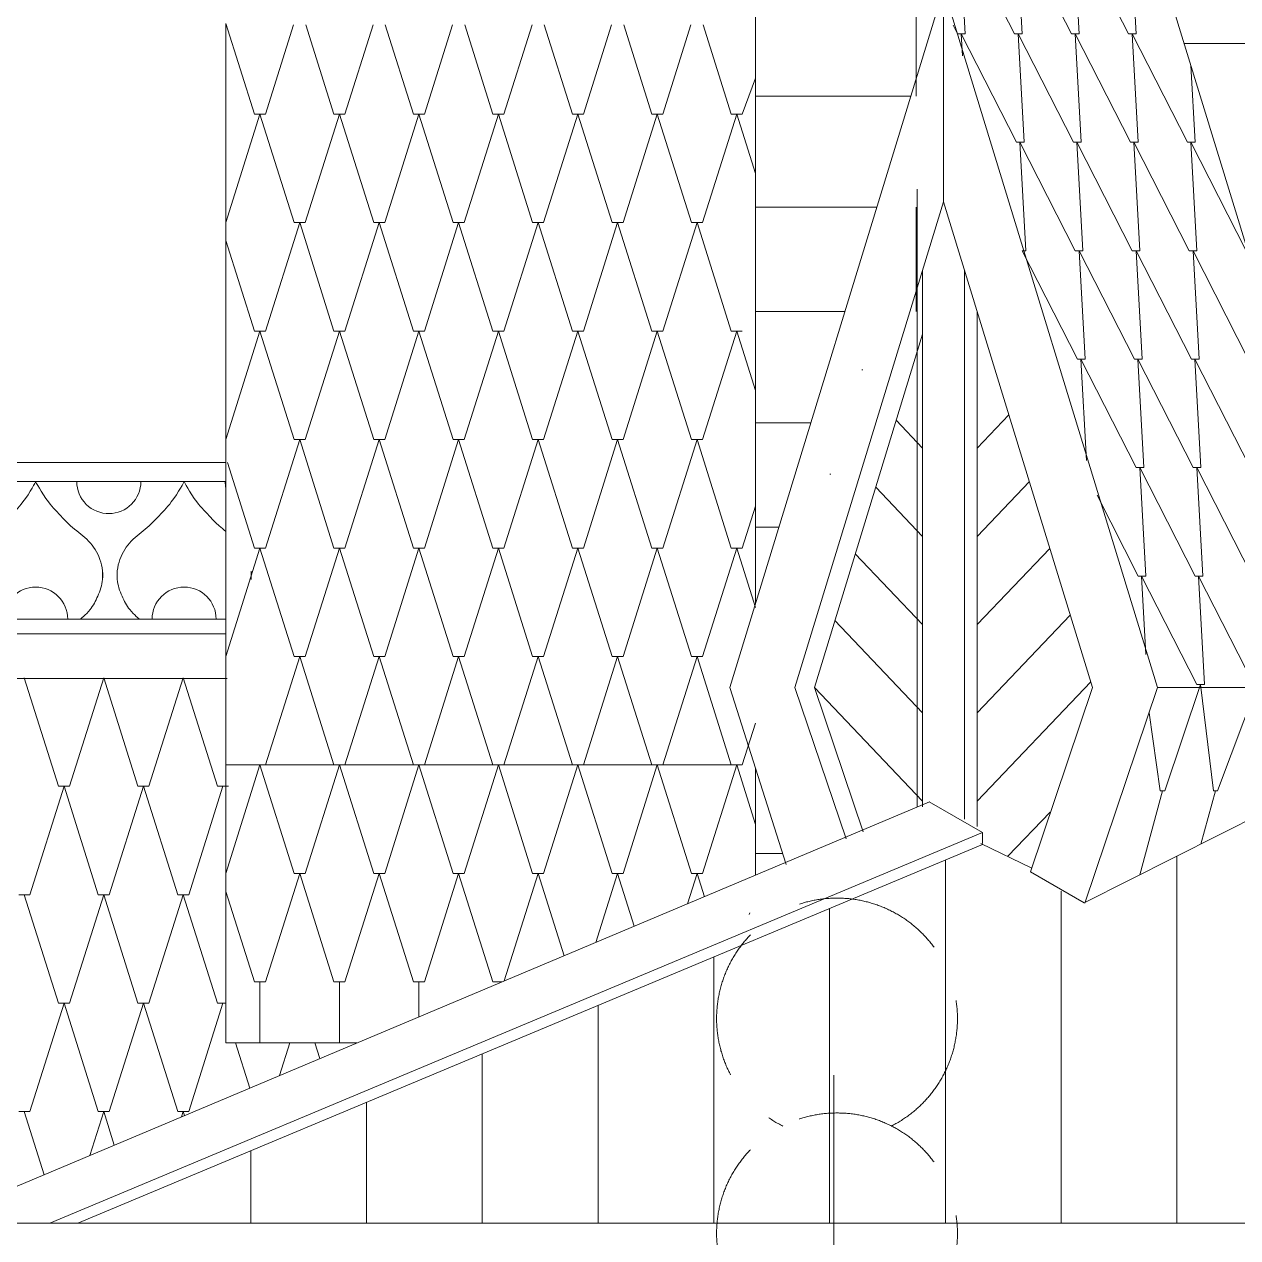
# Model space of a CAD drawing. Header units: millimetres. Extents: x 2399 to 111977, y 1313 to 59551.
# Drawn here: x 11526 to 13794, y 40204 to 42471 of the extents above; entities that cross this region are included whole.
import ezdxf

# ---------------------------------------------------------------- set-up
doc = ezdxf.new("R2010")
doc.units = ezdxf.units.MM
doc.linetypes.add('Невидимая', pattern=[391.222223, 282.222223, -109])
doc.linetypes.add('Штрихпунктирная', pattern=[670.277762, 352.777767, -176.388884, 0, -141.111112])
doc.layers.add('Basement level', color=252, linetype='Continuous', lineweight=13)
doc.layers.add('main line', color=7, linetype='Continuous', lineweight=13)
doc.layers.add('hatch1', color=7, linetype='Continuous', lineweight=20, true_color=0x6a6a6a)

msp = doc.modelspace()

# ---------------------------------------------------------------- linework, layer by layer
at = {"layer": 'Basement level', "color": 252, "linetype": 'Continuous', "lineweight": 13}
msp.add_line((12868.0848, 42303.075), (12892.8294, 42370.1423), dxfattribs=at)
at = {"layer": 'hatch1', "color": 251, "linetype": 'Continuous', "lineweight": 20, "true_color": 0x6a6a6a}
for p, q in [((13279.7834, 42537.3894), (13284.4217, 42453.2929)), ((13376.5425, 42453.2929), (13333.6756, 42537.3894)), ((13386.2228, 42537.3894), (13390.861, 42453.2929)), ((13482.9818, 42453.2929), (13440.1149, 42537.3894)), ((13492.6621, 42537.3894), (13497.3003, 42453.2929)), ((13589.4212, 42453.2929), (13546.5542, 42537.3894)), ((13599.1015, 42537.3894), (13603.7397, 42453.2929)), ((11903.1603, 42472.3221), (11956.5679, 42303.075)), ((12029.7503, 42469.7343), (11977.1592, 42303.075)), ((12052.4645, 42469.7343), (12105.0555, 42303.075)), ((12178.2379, 42469.7343), (12125.6468, 42303.075)), ((12200.9521, 42469.7343), (12253.5431, 42303.075)), ((12326.7254, 42469.7343), (12274.1344, 42303.075)), ((12349.4396, 42469.7343), (12402.0307, 42303.075)), ((12475.213, 42469.7343), (12422.622, 42303.075)), ((12497.9272, 42469.7343), (12550.5183, 42303.075)), ((12623.7006, 42469.7343), (12571.1096, 42303.075)), ((12646.4148, 42469.7343), (12699.0059, 42303.075)), ((12772.1882, 42469.7343), (12719.5972, 42303.075)), ((12794.9024, 42469.7343), (12847.4934, 42303.075)), ((13270.1032, 42453.2929), (13261.9832, 42469.2228)), ((13270.1032, 42453.2929), (13284.4217, 42453.2929)), ((13277.2624, 42453.2929), (13279.5463, 42411.8842)), ((13380.5601, 42250.6432), (13277.2624, 42453.2929)), ((13376.5425, 42453.2929), (13390.861, 42453.2929)), ((13383.7018, 42453.2929), (13394.8786, 42250.6432)), ((13486.9994, 42250.6432), (13383.7018, 42453.2929)), ((13482.9818, 42453.2929), (13497.3003, 42453.2929)), ((13490.1411, 42453.2929), (13501.3179, 42250.6432)), ((13593.4388, 42250.6432), (13490.1411, 42453.2929)), ((13589.4212, 42453.2929), (13603.7397, 42453.2929)), ((13596.5804, 42453.2929), (13607.7573, 42250.6432)), ((13699.8781, 42250.6432), (13596.5804, 42453.2929)), ((13706.3012, 42393.7973), (13714.1966, 42250.6432)), ((11966.8636, 42303.075), (11902.9154, 42100.4253)), ((11977.1592, 42303.075), (11956.5679, 42303.075)), ((11966.8636, 42303.075), (12030.8117, 42100.4253)), ((12115.3512, 42303.075), (12051.403, 42100.4253)), ((12125.6468, 42303.075), (12105.0555, 42303.075)), ((12115.3512, 42303.075), (12179.2993, 42100.4253)), ((12263.8388, 42303.075), (12199.8906, 42100.4253)), ((12274.1344, 42303.075), (12253.5431, 42303.075)), ((12263.8388, 42303.075), (12327.7869, 42100.4253)), ((12412.3263, 42303.075), (12348.3782, 42100.4253)), ((12422.622, 42303.075), (12402.0307, 42303.075)), ((12412.3263, 42303.075), (12476.2745, 42100.4253)), ((12560.8139, 42303.075), (12496.8658, 42100.4253)), ((12571.1096, 42303.075), (12550.5183, 42303.075)), ((12560.8139, 42303.075), (12624.7621, 42100.4253)), ((12709.3015, 42303.075), (12645.3534, 42100.4253)), ((12719.5972, 42303.075), (12699.0059, 42303.075)), ((12709.3015, 42303.075), (12773.2496, 42100.4253)), ((12857.7891, 42303.075), (12793.841, 42100.4253)), ((12868.0848, 42303.075), (12847.4934, 42303.075)), ((12857.7891, 42303.075), (12892.8294, 42192.0333)), ((13380.5601, 42250.6432), (13394.8786, 42250.6432)), ((13386.9386, 42250.6432), (13398.1154, 42047.9935)), ((13490.2363, 42047.9935), (13386.9386, 42250.6432)), ((13486.9994, 42250.6432), (13501.3179, 42250.6432)), ((13493.3779, 42250.6432), (13504.5548, 42047.9935)), ((13596.6756, 42047.9935), (13493.3779, 42250.6432)), ((13593.4388, 42250.6432), (13607.7573, 42250.6432)), ((13703.1149, 42047.9935), (13599.8172, 42250.6432)), ((13599.8172, 42250.6432), (13610.9941, 42047.9935)), ((13699.8781, 42250.6432), (13714.1966, 42250.6432)), ((13706.2566, 42250.6432), (13717.4334, 42047.9935)), ((13809.5543, 42047.9935), (13706.2566, 42250.6432)), ((12041.1074, 42100.4253), (11977.1592, 41897.7756)), ((12051.403, 42100.4253), (12030.8117, 42100.4253)), ((12041.1074, 42100.4253), (12105.0555, 41897.7756)), ((12189.595, 42100.4253), (12125.6468, 41897.7756)), ((12199.8906, 42100.4253), (12179.2993, 42100.4253)), ((12189.595, 42100.4253), (12253.5431, 41897.7756)), ((12338.0825, 42100.4253), (12274.1344, 41897.7756)), ((12348.3782, 42100.4253), (12327.7869, 42100.4253)), ((12338.0825, 42100.4253), (12402.0307, 41897.7756)), ((12486.5701, 42100.4253), (12422.622, 41897.7756)), ((12496.8658, 42100.4253), (12476.2745, 42100.4253)), ((12486.5701, 42100.4253), (12550.5183, 41897.7756)), ((12635.0577, 42100.4253), (12571.1096, 41897.7756)), ((12645.3534, 42100.4253), (12624.7621, 42100.4253)), ((12635.0577, 42100.4253), (12699.0059, 41897.7756)), ((12783.5453, 42100.4253), (12719.5972, 41897.7756)), ((12793.841, 42100.4253), (12773.2496, 42100.4253)), ((12783.5453, 42100.4253), (12847.4934, 41897.7756)), ((11903.1603, 42067.0227), (11956.5679, 41897.7756)), ((13391.0078, 42047.9935), (13398.1154, 42047.9935)), ((13494.2539, 41845.3438), (13391.0856, 42047.7396)), ((13490.2363, 42047.9935), (13504.5548, 42047.9935)), ((13497.3955, 42047.9935), (13508.5724, 41845.3438)), ((13600.6932, 41845.3438), (13497.3955, 42047.9935)), ((13596.6756, 42047.9935), (13610.9941, 42047.9935)), ((13707.1325, 41845.3438), (13603.8348, 42047.9935)), ((13603.8348, 42047.9935), (13615.0117, 41845.3438)), ((13703.1149, 42047.9935), (13717.4334, 42047.9935)), ((13710.2742, 42047.9935), (13721.451, 41845.3438)), ((13813.5719, 41845.3438), (13710.2742, 42047.9935)), ((11966.8636, 41897.7756), (11902.9154, 41695.1259)), ((11977.1592, 41897.7756), (11956.5679, 41897.7756)), ((11966.8636, 41897.7756), (12030.8117, 41695.1259)), ((12115.3512, 41897.7756), (12051.403, 41695.1259)), ((12125.6468, 41897.7756), (12105.0555, 41897.7756)), ((12115.3512, 41897.7756), (12179.2993, 41695.1259)), ((12263.8388, 41897.7756), (12199.8906, 41695.1259)), ((12274.1344, 41897.7756), (12253.5431, 41897.7756)), ((12263.8388, 41897.7756), (12327.7869, 41695.1259)), ((12412.3263, 41897.7756), (12348.3782, 41695.1259)), ((12422.622, 41897.7756), (12402.0307, 41897.7756)), ((12412.3263, 41897.7756), (12476.2745, 41695.1259)), ((12560.8139, 41897.7756), (12496.8658, 41695.1259)), ((12571.1096, 41897.7756), (12550.5183, 41897.7756)), ((12560.8139, 41897.7756), (12624.7621, 41695.1259)), ((12709.3015, 41897.7756), (12645.3534, 41695.1259)), ((12719.5972, 41897.7756), (12699.0059, 41897.7756)), ((12709.3015, 41897.7756), (12773.2496, 41695.1259)), ((12857.7891, 41897.7756), (12793.841, 41695.1259)), ((12868.0848, 41897.7756), (12847.4934, 41897.7756)), ((12857.7891, 41897.7756), (12892.8294, 41786.7339)), ((13494.2539, 41845.3438), (13508.5724, 41845.3438)), ((13500.6323, 41845.3438), (13511.0748, 41656.0085)), ((13603.93, 41642.6941), (13500.6323, 41845.3438)), ((13600.6932, 41845.3438), (13615.0117, 41845.3438)), ((13710.3694, 41642.6941), (13607.0717, 41845.3438)), ((13607.0717, 41845.3438), (13618.2485, 41642.6941)), ((13707.1325, 41845.3438), (13721.451, 41845.3438)), ((13816.8087, 41642.6941), (13713.511, 41845.3438)), ((13713.511, 41845.3438), (13724.6878, 41642.6941)), ((12041.1074, 41695.1259), (11977.1592, 41492.4762)), ((12051.403, 41695.1259), (12030.8117, 41695.1259)), ((12041.1074, 41695.1259), (12105.0555, 41492.4762)), ((12189.595, 41695.1259), (12125.6468, 41492.4762)), ((12199.8906, 41695.1259), (12179.2993, 41695.1259)), ((12189.595, 41695.1259), (12253.5431, 41492.4762)), ((12338.0825, 41695.1259), (12274.1344, 41492.4762)), ((12348.3782, 41695.1259), (12327.7869, 41695.1259)), ((12338.0825, 41695.1259), (12402.0307, 41492.4762)), ((12486.5701, 41695.1259), (12422.622, 41492.4762)), ((12496.8658, 41695.1259), (12476.2745, 41695.1259)), ((12486.5701, 41695.1259), (12486.2641, 41694.1559)), ((12486.5701, 41695.1259), (12550.5183, 41492.4762)), ((12486.5701, 41695.1259), (12486.8044, 41694.3835)), ((12635.0577, 41695.1259), (12571.1096, 41492.4762)), ((12645.3534, 41695.1259), (12624.7621, 41695.1259)), ((12635.0577, 41695.1259), (12699.0059, 41492.4762)), ((12783.5453, 41695.1259), (12719.5972, 41492.4762)), ((12793.841, 41695.1259), (12773.2496, 41695.1259)), ((12783.5453, 41695.1259), (12847.4934, 41492.4762)), ((11906.0363, 41652.6094), (11956.5679, 41492.4762)), ((13603.93, 41642.6941), (13618.2485, 41642.6941)), ((13611.0893, 41642.6941), (13622.2661, 41440.0444)), ((13714.387, 41440.0444), (13611.0893, 41642.6941)), ((13710.3694, 41642.6941), (13724.6878, 41642.6941)), ((13717.5286, 41642.6941), (13728.7054, 41440.0444)), ((13820.8263, 41440.0444), (13717.5286, 41642.6941)), ((13607.9476, 41440.0444), (13530.9677, 41591.0638)), ((12892.8294, 41570.8912), (12868.0848, 41492.4762)), ((11966.8636, 41492.4762), (11902.9154, 41289.8265)), ((11977.1592, 41492.4762), (11956.5679, 41492.4762)), ((11966.8636, 41492.4762), (12030.8117, 41289.8265)), ((12115.3512, 41492.4762), (12051.403, 41289.8265)), ((12125.6468, 41492.4762), (12105.0555, 41492.4762)), ((12115.3512, 41492.4762), (12179.2993, 41289.8265)), ((12263.8388, 41492.4762), (12199.8906, 41289.8265)), ((12274.1344, 41492.4762), (12253.5431, 41492.4762)), ((12263.8388, 41492.4762), (12327.7869, 41289.8265)), ((12412.3263, 41492.4762), (12348.3782, 41289.8265)), ((12422.622, 41492.4762), (12402.0307, 41492.4762)), ((12412.3263, 41492.4762), (12476.2745, 41289.8265)), ((12560.8139, 41492.4762), (12496.8658, 41289.8265)), ((12571.1096, 41492.4762), (12550.5183, 41492.4762)), ((12560.8139, 41492.4762), (12624.7621, 41289.8265)), ((12709.3015, 41492.4762), (12645.3534, 41289.8265)), ((12719.5972, 41492.4762), (12699.0059, 41492.4762)), ((12709.3015, 41492.4762), (12773.2496, 41289.8265)), ((12857.7891, 41492.4762), (12793.841, 41289.8265)), ((12868.0848, 41492.4762), (12847.4934, 41492.4762)), ((12857.7891, 41492.4762), (12892.8294, 41381.4345)), ((13607.9476, 41440.0444), (13622.2661, 41440.0444)), ((13613.9458, 41440.0444), (13622.0096, 41293.8377)), ((13717.2435, 41237.3947), (13613.9458, 41440.0444)), ((13714.387, 41440.0444), (13728.7054, 41440.0444)), ((13720.3851, 41440.0444), (13731.562, 41237.3947)), ((13823.6828, 41237.3947), (13720.3851, 41440.0444)), ((12041.1074, 41289.8265), (11977.1592, 41087.1768)), ((12051.403, 41289.8265), (12030.8117, 41289.8265)), ((12041.1074, 41289.8265), (12105.0555, 41087.1768)), ((12189.595, 41289.8265), (12125.6468, 41087.1768)), ((12199.8906, 41289.8265), (12179.2993, 41289.8265)), ((12189.595, 41289.8265), (12253.5431, 41087.1768)), ((12338.0825, 41289.8265), (12274.1344, 41087.1768)), ((12348.3782, 41289.8265), (12327.7869, 41289.8265)), ((12338.0825, 41289.8265), (12402.0307, 41087.1768)), ((12486.5701, 41289.8265), (12422.622, 41087.1768)), ((12496.8658, 41289.8265), (12476.2745, 41289.8265)), ((12486.5701, 41289.8265), (12486.2641, 41288.8565)), ((12486.5701, 41289.8265), (12550.5183, 41087.1768)), ((12486.5701, 41289.8265), (12486.8044, 41289.0841)), ((12635.0577, 41289.8265), (12571.1096, 41087.1768)), ((12645.3534, 41289.8265), (12624.7621, 41289.8265)), ((12635.0577, 41289.8265), (12699.0059, 41087.1768)), ((12783.5453, 41289.8265), (12719.5972, 41087.1768)), ((12793.841, 41289.8265), (12773.2496, 41289.8265)), ((12783.5453, 41289.8265), (12847.4934, 41087.1768)), ((11526.452, 41250.1817), (11590.4002, 41047.532)), ((11674.9396, 41250.1817), (11610.9915, 41047.532)), ((11674.9396, 41250.1817), (11738.8877, 41047.532)), ((11823.4272, 41250.1817), (11759.4791, 41047.532)), ((11823.4272, 41250.1817), (11887.3753, 41047.532)), ((13724.4027, 41237.3947), (13657.2922, 41038.8841)), ((13717.2435, 41237.3947), (13731.562, 41237.3947)), ((13724.4027, 41237.3947), (13748.6584, 41038.8841)), ((13830.8421, 41237.3947), (13755.7411, 41038.8841)), ((13648.793, 41038.8841), (13628.0149, 41184.7369)), ((12892.8294, 41165.5919), (12868.0848, 41087.1768)), ((11966.8636, 41087.1768), (11902.9154, 40884.5271)), ((11977.1592, 41087.1768), (11956.5679, 41087.1768)), ((11966.8636, 41087.1768), (12030.8117, 40884.5271)), ((12115.3512, 41087.1768), (12051.403, 40884.5271)), ((12125.6468, 41087.1768), (12105.0555, 41087.1768)), ((12115.3512, 41087.1768), (12179.2993, 40884.5271)), ((12263.8388, 41087.1768), (12199.8906, 40884.5271)), ((12274.1344, 41087.1768), (12253.5431, 41087.1768)), ((12263.8388, 41087.1768), (12327.7869, 40884.5271)), ((12412.3263, 41087.1768), (12348.3782, 40884.5271)), ((12422.622, 41087.1768), (12402.0307, 41087.1768)), ((12412.3263, 41087.1768), (12476.2745, 40884.5271)), ((12560.8139, 41087.1768), (12496.8658, 40884.5271)), ((12571.1096, 41087.1768), (12550.5183, 41087.1768)), ((12560.8139, 41087.1768), (12624.7621, 40884.5271)), ((12709.3015, 41087.1768), (12645.3534, 40884.5271)), ((12719.5972, 41087.1768), (12699.0059, 41087.1768)), ((12709.3015, 41087.1768), (12773.2496, 40884.5271)), ((12857.7891, 41087.1768), (12793.841, 40884.5271)), ((12868.0848, 41087.1768), (12847.4934, 41087.1768)), ((12857.7891, 41087.1768), (12892.8294, 40976.1351)), ((11600.6958, 41047.532), (11536.7477, 40844.8823)), ((11590.4002, 41047.532), (11610.9915, 41047.532)), ((11600.6958, 41047.532), (11664.644, 40844.8823)), ((11749.1834, 41047.532), (11685.2353, 40844.8823)), ((11738.8877, 41047.532), (11759.4791, 41047.532)), ((11749.1834, 41047.532), (11813.1315, 40844.8823)), ((11897.671, 41047.532), (11833.7229, 40844.8823)), ((11887.3753, 41047.532), (11907.9667, 41047.532)), ((13653.0426, 41038.8841), (13611.0042, 40881.9947)), ((13752.1997, 41038.8841), (13724.6033, 40939.278)), ((12041.1074, 40884.5271), (11977.1592, 40681.8774)), ((12051.403, 40884.5271), (12030.8117, 40884.5271)), ((12041.1074, 40884.5271), (12105.0555, 40681.8774)), ((12189.595, 40884.5271), (12125.6468, 40681.8774)), ((12199.8906, 40884.5271), (12179.2993, 40884.5271)), ((12189.595, 40884.5271), (12253.5431, 40681.8774)), ((12338.0825, 40884.5271), (12274.1344, 40681.8774)), ((12348.3782, 40884.5271), (12327.7869, 40884.5271)), ((12338.0825, 40884.5271), (12402.0307, 40681.8774)), ((12486.5701, 40884.5271), (12423.1886, 40683.673)), ((12496.8658, 40884.5271), (12476.2745, 40884.5271)), ((12486.5701, 40884.5271), (12486.2641, 40883.5572)), ((12486.5701, 40884.5271), (12535.0829, 40730.7916)), ((12486.5701, 40884.5271), (12486.8044, 40883.7847)), ((12635.0577, 40884.5271), (12594.4313, 40755.7832)), ((12645.3534, 40884.5271), (12624.7621, 40884.5271)), ((12635.0577, 40884.5271), (12666.1536, 40785.9853)), ((12783.5453, 40884.5271), (12765.6739, 40827.8933)), ((12793.841, 40884.5271), (12773.2496, 40884.5271)), ((12783.5453, 40884.5271), (12797.2242, 40841.1791)), ((11516.1564, 40844.8823), (11536.7477, 40844.8823)), ((11526.452, 40844.8823), (11590.4002, 40642.2326)), ((11674.9396, 40844.8823), (11610.9915, 40642.2326)), ((11664.644, 40844.8823), (11685.2353, 40844.8823)), ((11674.9396, 40844.8823), (11738.8877, 40642.2326)), ((11823.4272, 40844.8823), (11759.4791, 40642.2326)), ((11813.1315, 40844.8823), (11833.7229, 40844.8823)), ((11823.4272, 40844.8823), (11887.3753, 40642.2326)), ((11903.1603, 40851.1246), (11956.5679, 40681.8774)), ((12882.2042, 40811.0083), (12881.1284, 40807.5991)), ((11977.1592, 40681.8774), (11956.5679, 40681.8774)), ((11966.8636, 40681.8774), (11966.8636, 40567.851)), ((12125.6468, 40681.8774), (12105.0555, 40681.8774)), ((12115.3512, 40681.8774), (12115.3512, 40567.851)), ((12274.1344, 40681.8774), (12253.5431, 40681.8774)), ((12263.8388, 40681.8774), (12263.8388, 40615.785)), ((12418.9246, 40681.8774), (12402.0307, 40681.8774)), ((11600.6958, 40642.2326), (11536.7477, 40439.5829)), ((11590.4002, 40642.2326), (11610.9915, 40642.2326)), ((11600.6958, 40642.2326), (11664.644, 40439.5829)), ((11749.1834, 40642.2326), (11685.2353, 40439.5829)), ((11738.8877, 40642.2326), (11759.4791, 40642.2326)), ((11749.1834, 40642.2326), (11813.1315, 40439.5829)), ((11897.671, 40642.2326), (11833.7229, 40439.5829)), ((11887.3753, 40642.2326), (11903.1603, 40642.2326)), ((11921.1429, 40567.851), (11947.7688, 40483.4741)), ((12022.6867, 40567.851), (12003.4613, 40506.9261)), ((12069.6305, 40567.851), (12078.8395, 40538.6678)), ((11516.1564, 40439.5829), (11536.7477, 40439.5829)), ((11526.452, 40439.5829), (11563.6449, 40321.7198)), ((11674.9396, 40439.5829), (11649.1025, 40357.7059)), ((11664.644, 40439.5829), (11685.2353, 40439.5829)), ((11674.9396, 40439.5829), (11694.7156, 40376.9135)), ((11813.1315, 40439.5829), (11833.7229, 40439.5829)), ((11823.4272, 40439.5829), (11820.3452, 40429.8161)), ((11823.4272, 40439.5829), (11825.7862, 40432.1073))]:
    msp.add_line(p, q, dxfattribs=at)
at = {"layer": 'hatch1', "color": 251, "linetype": 'Невидимая', "lineweight": 20, "true_color": 0x6a6a6a}
for centre in [(13045.0763, 40613.5018), (13045.0763, 40212.0754)]:
    msp.add_arc(centre, 225, 296.7457516, 243.2542484, dxfattribs=at)
at = {"layer": 'main line', "color": 7, "linetype": 'Continuous', "lineweight": 13}
for p, q in [((13192.8294, 43451.2267), (13192.8294, 42336.7214)), ((12892.8294, 41390.0301), (12892.8294, 43431.2029)), ((12844.4869, 41232.2053), (13244.2714, 42537.3894)), ((13244.2714, 42139.5485), (13244.2714, 42537.3894)), ((13644.0559, 41232.2053), (13244.2714, 42537.3894)), ((14062.1027, 41232.2053), (13662.3182, 42537.3894)), ((11903.1603, 42472.3221), (11903.1603, 40567.851)), ((13693.7402, 42434.8052), (14110.8222, 42434.8052)), ((13182.8058, 42336.7214), (12892.8294, 42336.7214)), ((13194.8415, 42162.9685), (13194.8415, 41008.6155)), ((13119.242, 42129.2034), (12892.8294, 42129.2034)), ((12966.3476, 41232.2053), (13244.2714, 42139.5485)), ((13192.8294, 42129.2034), (13192.8294, 41934.1515)), ((13522.1952, 41232.2053), (13244.2714, 42139.5485)), ((13205.0063, 42011.3591), (13205.0063, 41008.7329)), ((13283.5364, 42011.3591), (13283.5364, 40985.9204)), ((13059.4966, 41934.1515), (12892.8294, 41934.1515)), ((13307.1138, 41934.3858), (13307.1138, 40972.308)), ((13002.829, 41232.2053), (13205.0063, 41892.2574)), ((13093.2309, 41825.4504), (13091.6298, 41825.4504)), ((12995.9327, 41726.6335), (12892.8294, 41726.6335)), ((13155.6599, 41731.1552), (13205.0063, 41679.2656)), ((13366.2206, 41741.4187), (13307.1138, 41679.2656)), ((11903.1603, 41652.6094), (10872.4073, 41652.6094)), ((13033.4855, 41630.3984), (13031.8844, 41630.3984)), ((11903.1603, 41616.79), (10872.4073, 41616.79)), ((13117.4522, 41606.4178), (13205.0063, 41514.3512)), ((13404.4283, 41616.6812), (13307.1138, 41514.3512)), ((12936.1873, 41531.5815), (12892.8294, 41531.5815)), ((12936.1347, 41531.4097), (12892.8294, 41531.4097)), ((13079.2445, 41481.6803), (13205.0063, 41349.4368)), ((13442.636, 41491.9437), (13307.1138, 41349.4368)), ((11672.8032, 41433.8718), (11672.8032, 41449.1308)), ((11950.1557, 41433.8718), (11950.1557, 41449.1308)), ((10872.4073, 41359.6942), (11903.1603, 41359.6942)), ((13041.0368, 41356.9428), (13205.0063, 41184.5224)), ((13480.8438, 41367.2062), (13307.1138, 41184.5224)), ((10872.4073, 41332.2904), (11903.1603, 41332.2904)), ((11905.6445, 41248.5515), (10872.4073, 41248.5515)), ((12844.4869, 41232.2053), (12950.1492, 40901.4127)), ((12966.3476, 41232.2053), (13062.0306, 40949.0616)), ((13002.829, 41232.2053), (13205.0063, 41019.6081)), ((13002.829, 41232.2053), (13094.1259, 40962.0412)), ((13519.0515, 41242.4688), (13307.1138, 41019.6081)), ((13522.1952, 41232.2053), (13406.4984, 40887.6225)), ((13644.0559, 41232.2053), (13507.8964, 40829.2843)), ((13644.0559, 41232.2053), (14062.1027, 41232.2053)), ((12868.0848, 41087.1768), (11903.1603, 41087.1768)), ((12892.8294, 40881.4384), (12892.8294, 41080.8613)), ((13928.8909, 41042.2918), (13507.0446, 40829.5722)), ((13648.793, 41038.8841), (13657.2922, 41038.8841)), ((13748.6584, 41038.8841), (13755.7411, 41038.8841)), ((13217.6823, 41018.2337), (11444.8371, 40271.6899)), ((13316.9804, 40960.9039), (13217.4573, 41018.3636)), ((13443.4141, 40999.0774), (13364.4414, 40916.7366)), ((13316.9804, 40960.8807), (11574.0045, 40231.4363)), ((13316.9804, 40960.9039), (13316.9804, 40940.4531)), ((13316.9804, 40938.4306), (11626.4412, 40231.4363)), ((13408.7536, 40894.3394), (13313.4773, 40940.4531)), ((12943.6801, 40921.6654), (12892.8294, 40921.6654)), ((13247.5013, 40231.4363), (13247.5013, 40909.374)), ((13680.1326, 40231.4363), (13680.1326, 40916.8533)), ((13406.4984, 40887.6225), (13507.0446, 40829.5722)), ((13463.8169, 40231.4363), (13463.8169, 40851.774)), ((13031.1856, 40231.4363), (13031.1856, 40818.9094)), ((12814.8699, 40231.4363), (12814.8699, 40728.4448)), ((12598.5542, 40231.4363), (12598.5542, 40637.9802)), ((12148.1417, 40567.851), (11903.1603, 40567.851)), ((12382.2385, 40231.4363), (12382.2385, 40547.5156)), ((12165.9228, 40231.4363), (12165.9228, 40457.051)), ((11949.6071, 40231.4363), (11949.6071, 40366.5864)), ((11451.3844, 40231.4363), (14728.6071, 40231.4363))]:
    msp.add_line(p, q, dxfattribs=at)
at = {"layer": 'main line', "color": 7, "linetype": 'Штрихпунктирная', "lineweight": 13}
msp.add_line((13039.4113, 40507.6468), (13039.4113, 29503.8182), dxfattribs=at)
at = {"layer": 'main line', "color": 7, "linetype": 'Continuous', "lineweight": 13}
for centre, radius, start, end in [((11684.3844, 41616.79), 59.9168, 180, 270.7373388), ((11684.3844, 41616.79), 59.9168, 270, 0), ((11961.737, 41616.79), 59.9168, 180, 192.1407534), ((11547.8032, 41359.6942), 59.814, 0, 180), ((11825.1557, 41359.6942), 59.814, 0, 180)]:
    msp.add_arc(centre, radius, start, end, dxfattribs=at)
for points, knots in [([(11464.3705, 41359.6942), (11464.3705, 41359.6942), (11454.0701, 41367.476), (11446.2063, 41377.5001), (11440.2405, 41385.1047), (11435.6538, 41393.6763), (11431.8002, 41402.5542), (11427.4436, 41412.591), (11423.8584, 41422.9895), (11422.8032, 41433.8718), (11421.3921, 41448.4224), (11424.14, 41463.0191), (11429.9211, 41476.4638), (11435.1899, 41488.7171), (11442.926, 41499.7164), (11452.4698, 41509.0341), (11461.8087, 41518.1519), (11472.8378, 41525.3451), (11482.5347, 41534.0882), (11487.8001, 41538.8357), (11492.7025, 41543.96), (11497.5672, 41549.1207), (11506.602, 41558.7053), (11515.8402, 41568.1264), (11523.874, 41578.5592), (11537.6504, 41596.4495), (11547.8032, 41616.79), (11547.8032, 41616.79)], [0, 0, 0, 0, 1, 1, 1, 2, 2, 2, 3, 3, 3, 4, 4, 4, 5, 5, 5, 6, 6, 6, 7, 7, 7, 8, 8, 8, 9, 9, 9, 9]), ([(11631.2358, 41359.6942), (11631.2358, 41359.6942), (11641.5362, 41367.476), (11649.4001, 41377.5001), (11655.3658, 41385.1047), (11659.9526, 41393.6763), (11663.8062, 41402.5542), (11668.1628, 41412.591), (11671.7479, 41422.9895), (11672.8032, 41433.8718), (11674.2142, 41448.4224), (11671.4663, 41463.0191), (11665.6852, 41476.4638), (11660.4164, 41488.7171), (11652.6803, 41499.7164), (11643.1365, 41509.0341), (11633.7976, 41518.1519), (11622.7685, 41525.3451), (11613.0716, 41534.0882), (11607.8062, 41538.8357), (11602.9038, 41543.96), (11598.0391, 41549.1207), (11589.0044, 41558.7053), (11579.7662, 41568.1264), (11571.7323, 41578.5592), (11557.9559, 41596.4495), (11547.8032, 41616.79), (11547.8032, 41616.79)], [0, 0, 0, 0, 1, 1, 1, 2, 2, 2, 3, 3, 3, 4, 4, 4, 5, 5, 5, 6, 6, 6, 7, 7, 7, 8, 8, 8, 9, 9, 9, 9]), ([(11741.7231, 41359.6942), (11741.7231, 41359.6942), (11731.4227, 41367.476), (11723.5588, 41377.5001), (11717.5931, 41385.1047), (11713.0063, 41393.6763), (11709.1527, 41402.5542), (11704.7961, 41412.591), (11701.211, 41422.9895), (11700.1557, 41433.8718), (11698.7447, 41448.4224), (11701.4926, 41463.0191), (11707.2737, 41476.4638), (11712.5425, 41488.7171), (11720.2786, 41499.7164), (11729.8224, 41509.0341), (11739.1613, 41518.1519), (11750.1903, 41525.3451), (11759.8873, 41534.0882), (11765.1527, 41538.8357), (11770.0551, 41543.96), (11774.9197, 41549.1207), (11783.9545, 41558.7053), (11793.1927, 41568.1264), (11801.2265, 41578.5592), (11815.003, 41596.4495), (11825.1557, 41616.79), (11825.1557, 41616.79)], [0, 0, 0, 0, 1, 1, 1, 2, 2, 2, 3, 3, 3, 4, 4, 4, 5, 5, 5, 6, 6, 6, 7, 7, 7, 8, 8, 8, 9, 9, 9, 9]), ([(11903.1603, 41523.6057), (11898.8291, 41526.998), (11894.5085, 41530.4056), (11890.4242, 41534.0882), (11885.1587, 41538.8357), (11880.2563, 41543.96), (11875.3917, 41549.1207), (11866.3569, 41558.7053), (11857.1187, 41568.1264), (11849.0849, 41578.5592), (11835.3085, 41596.4495), (11825.1557, 41616.79), (11825.1557, 41616.79)], [0, 0, 0, 0, 1, 1, 1, 2, 2, 2, 3, 3, 3, 4, 4, 4, 4])]:
    msp.add_open_spline(points, degree=3, knots=knots, dxfattribs=at)

doc.saveas('drawing.dxf')
